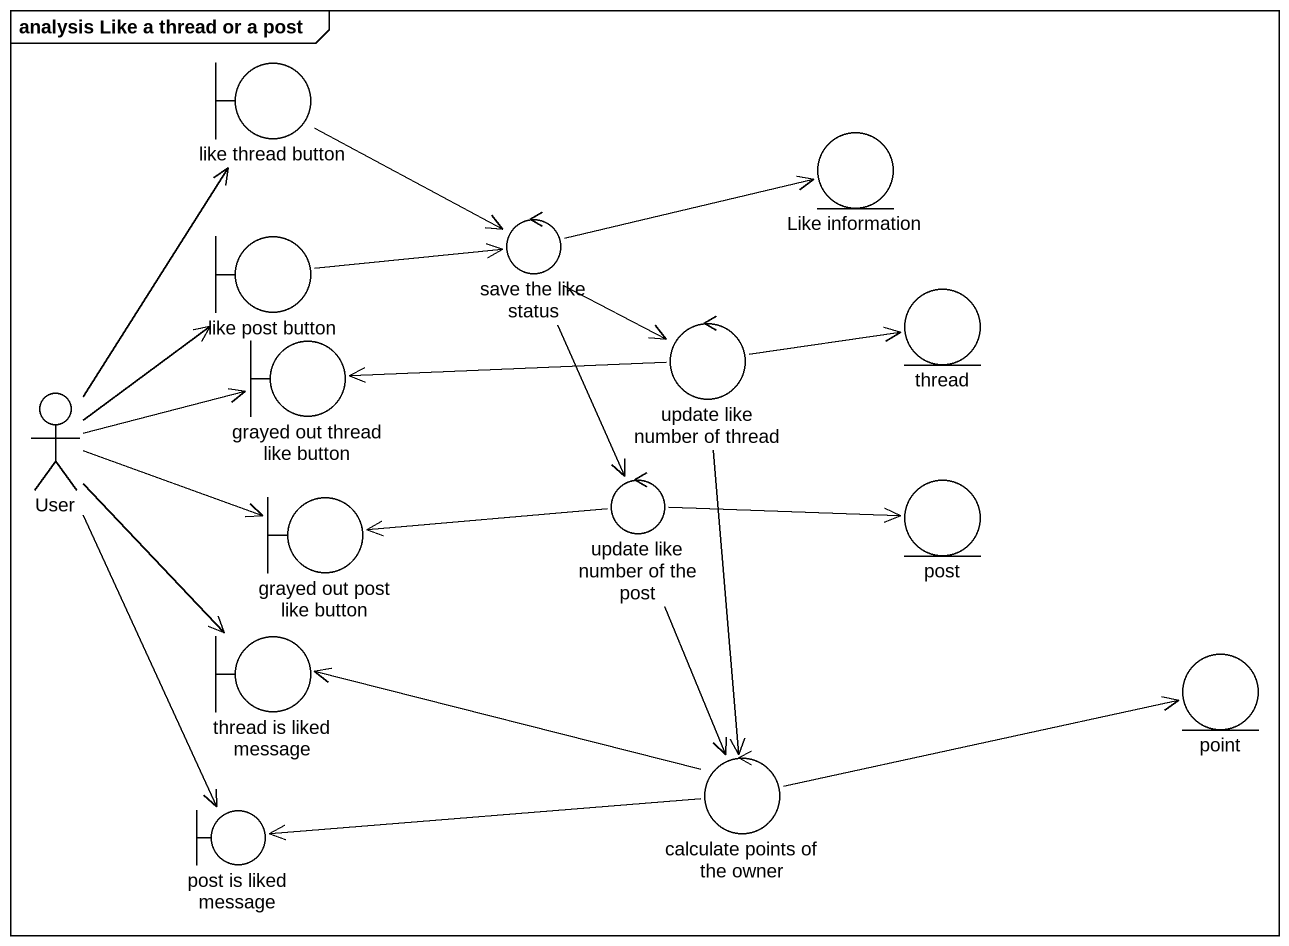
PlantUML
@startuml
mainframe analysis Like a thread or a post
boundary "like thread button" as like_thread_button
entity "Like information" as Like_information
boundary "like post button" as like_post_button
control "save the like status" as save_the_like_status
boundary "grayed out thread like button" as grayed_out_thread_like
control "update like number of thread" as update_like_number_of_thread
entity thread
actor User
boundary "grayed out post like button" as grayed_out_post_like_button
control "update like number of the post" as update_like_number_of_the
entity post
boundary "thread is liked message" as thread_is_liked_message
entity point
boundary "post is liked message" as post_is_liked_message
control "calculate points of the owner" as calculate_points_of_the
like_thread_button --> save_the_like_status
like_post_button -right-> save_the_like_status
save_the_like_status -right-> Like_information
save_the_like_status --> update_like_number_of_thread
save_the_like_status --> update_like_number_of_the
update_like_number_of_thread -left-> grayed_out_thread_like
update_like_number_of_thread -right-> thread
update_like_number_of_thread --> calculate_points_of_the
User -up-> like_thread_button
User -up-> like_post_button
User -right-> grayed_out_thread_like
User -right-> grayed_out_post_like_button
User --> thread_is_liked_message
User --> post_is_liked_message
update_like_number_of_the -left-> grayed_out_post_like_button
update_like_number_of_the -right-> post
update_like_number_of_the --> calculate_points_of_the
calculate_points_of_the -left-> thread_is_liked_message
calculate_points_of_the -right-> point
calculate_points_of_the -left-> post_is_liked_message
@enduml
